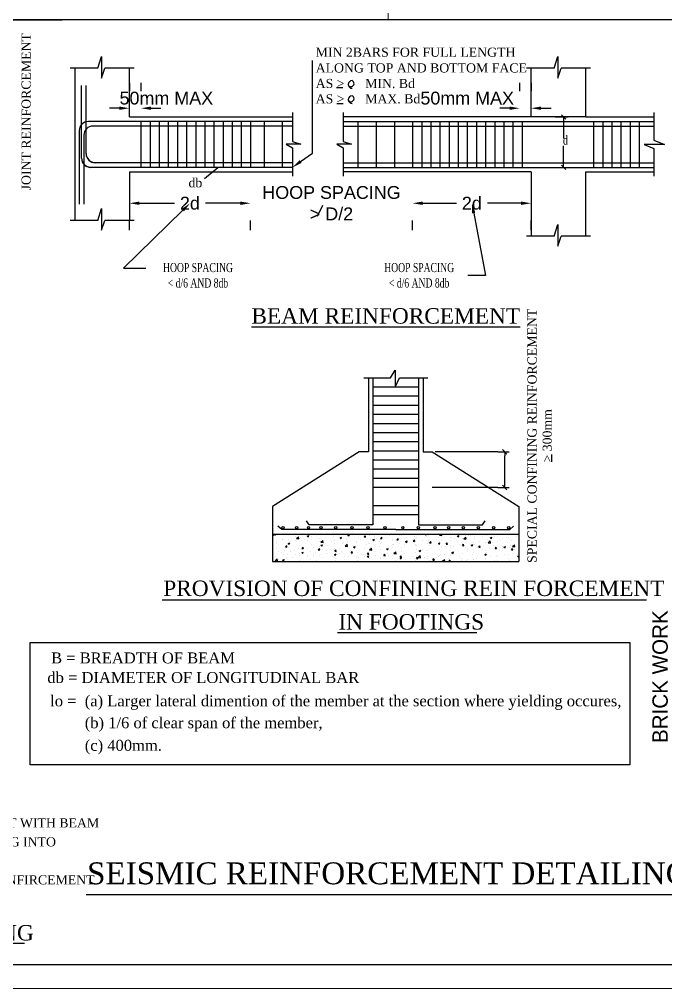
# Model space of a CAD drawing. Header units: metres. Extents: x -1560488.3 to -1560394.4, y 43534.5 to 43593.3.
# Drawn here: x -1560446.1 to -1560437.04, y 43534.54 to 43548.1 of the extents above; entities that cross this region are included whole.
import ezdxf

# ---------------------------------------------------------------- set-up
doc = ezdxf.new("R2010")
doc.units = ezdxf.units.M
doc.header["$LTSCALE"] = 750
doc.header["$MEASUREMENT"] = 0
doc.header["$PDMODE"] = 35
doc.header["$PDSIZE"] = 50
doc.layers.get('0').update_dxf_attribs({"lineweight": 5})
doc.layers.get('Defpoints').update_dxf_attribs({"lineweight": 0})
doc.layers.add('BO', color=1, linetype='Continuous')
doc.layers.add('TEXT 1', color=7, linetype='Continuous')
doc.layers.add('TEXT', color=2, linetype='Continuous', lineweight=20)
doc.styles.add('outer', font='BKANT.TTF')
doc.styles.add('Romantic', font='GOTHIC.TTF')
doc.styles.get("Standard").update_dxf_attribs({"font": 'arial.ttf'})
doc.styles.add('TIMES', font='times.ttf', dxfattribs={"height": 9})
doc.dimstyles.new('Banu', dxfattribs={"dimtxt": 0.3, "dimasz": 0.1905, "dimexe": 1, "dimexo": 1, "dimgap": 0.1, "dimtad": 1, "dimzin": 1, "dimdsep": 46, "dimtxsty": 'outer', "dimcen": 0.15, "dimdle": 1, "dimse1": 1, "dimse2": 1, "dimclrd": 256, "dimclre": 256, "dimclrt": 256, "dimadec": 0, "dimazin": 0, "dimtfac": 1, "dimtix": 1, "dimtmove": 1, "dimatfit": 0, "dimfxl": 0, "dimtolj": 1, "dimtzin": 0, "dimlwd": -1, "dimlwe": -1, "dimarcsym": 0})

# ---------------------------------------------------------------- blocks, each defined once
blk = doc.blocks.new('_Oblique')
at = {"color": 0, "linetype": 'ByBlock', "lineweight": -2}
blk.add_line((-0.5, -0.5), (0.5, 0.5), dxfattribs=at)
blk = doc.blocks.new('A$C70167D43')
at = {"color": 0}
for p, q in [((-790.05, 620.36), (-786.82, 631.05)), ((-786.82, 631.05), (-786.82, 611.39)), ((-376.2, 620.36), (-372.97, 631.05)), ((-372.97, 631.05), (-372.97, 611.39)), ((-790.05, 620.36), (-815.17, 620.36)), ((-811.03, 620.36), (-811.03, 482.51)), ((-786.82, 611.39), (-783.7, 620.36)), ((-757.27, 620.36), (-783.7, 620.36)), ((-761.41, 576.25), (-761.41, 620.36)), ((-376.2, 620.36), (-401.32, 620.36)), ((-397.19, 576.25), (-397.19, 620.36)), ((-372.97, 611.39), (-369.86, 620.36)), ((-343.43, 620.36), (-369.86, 620.36)), ((-347.56, 576.25), (-347.56, 620.36)), ((-804.83, 538.83), (-804.83, 604.7)), ((-800.7, 542.96), (-800.7, 604.7)), ((-573.57, 602.81), (-567.87, 602.81)), ((-613.56, 580.38), (-613.56, 554.13)), ((-573.36, 588.39), (-567.67, 588.39)), ((-567.66, 580.38), (-567.66, 554.13)), ((-285.89, 580.38), (-285.89, 555.27)), ((-613.56, 572.11), (-798.63, 572.11)), ((-761.41, 576.25), (-613.56, 576.25)), ((-750.98, 572.11), (-750.98, 530.76)), ((-742.71, 572.11), (-742.71, 530.76)), ((-734.44, 572.11), (-734.44, 530.76)), ((-726.17, 572.11), (-726.17, 530.76)), ((-717.9, 572.11), (-717.9, 530.76)), ((-709.62, 572.11), (-709.62, 530.76)), ((-701.35, 572.11), (-701.35, 530.76)), ((-693.08, 572.11), (-693.08, 530.76)), ((-684.81, 572.11), (-684.81, 530.76)), ((-676.54, 572.11), (-676.54, 530.76)), ((-668.27, 572.11), (-668.27, 530.76)), ((-660, 572.11), (-660, 530.76)), ((-651.73, 572.11), (-651.73, 530.76)), ((-639.32, 572.11), (-639.32, 530.76)), ((-622.78, 572.11), (-622.78, 530.76)), ((-397.19, 576.25), (-567.66, 576.25)), ((-567.66, 572.11), (-285.89, 572.11)), ((-567.66, 572.11), (-357.78, 572.11)), ((-554.3, 572.11), (-554.3, 530.76)), ((-537.76, 572.11), (-537.76, 530.76)), ((-521.22, 572.11), (-521.22, 530.76)), ((-504.67, 572.11), (-504.67, 530.76)), ((-496.4, 572.11), (-496.4, 530.76)), ((-488.13, 572.11), (-488.13, 530.76)), ((-479.86, 572.11), (-479.86, 530.76)), ((-471.59, 572.11), (-471.59, 530.76)), ((-463.32, 572.11), (-463.32, 530.76)), ((-455.05, 572.11), (-455.05, 530.76)), ((-446.78, 572.11), (-446.78, 530.76)), ((-438.51, 572.11), (-438.51, 530.76)), ((-430.24, 572.11), (-430.24, 530.76)), ((-421.97, 572.11), (-421.97, 530.76)), ((-413.7, 572.11), (-413.7, 530.76)), ((-405.43, 572.11), (-405.43, 530.76)), ((-347.56, 576.25), (-397.19, 576.25)), ((-347.56, 576.25), (-285.89, 576.25)), ((-340.52, 572.11), (-340.52, 530.76)), ((-332.25, 572.11), (-332.25, 530.76)), ((-323.98, 572.11), (-323.98, 530.76)), ((-315.71, 572.11), (-315.71, 530.76)), ((-307.44, 572.11), (-307.44, 530.76)), ((-299.17, 572.11), (-299.17, 530.76)), ((-806.9, 563.84), (-806.9, 497.3)), ((-613.56, 567.98), (-794.49, 567.98)), ((-567.66, 567.98), (-285.89, 567.98)), ((-567.66, 567.98), (-361.91, 567.98)), ((-802.76, 559.71), (-802.76, 497.3)), ((-613.56, 554.13), (-605.9, 551.54)), ((-567.66, 554.13), (-560.01, 551.54)), ((-285.89, 555.27), (-276.27, 551.26)), ((-619.21, 551.54), (-613.56, 548.41)), ((-605.9, 551.54), (-619.21, 551.54)), ((-613.56, 548.41), (-613.56, 522.49)), ((-573.31, 551.54), (-567.66, 548.41)), ((-560.01, 551.54), (-573.31, 551.54)), ((-567.66, 548.41), (-567.66, 522.49)), ((-294.78, 551.26), (-285.89, 547.68)), ((-276.27, 551.26), (-294.78, 551.26)), ((-285.89, 547.68), (-285.89, 522.49)), ((-613.56, 530.56), (-796.56, 530.56)), ((-613.56, 534.69), (-792.42, 534.69)), ((-693.33, 520.62), (-681.28, 530.56)), ((-567.66, 534.69), (-285.89, 534.69)), ((-567.66, 534.69), (-363.98, 534.69)), ((-567.66, 530.56), (-285.89, 530.56)), ((-567.66, 530.56), (-359.84, 530.56)), ((-761.41, 526.62), (-761.41, 482.51)), ((-761.41, 526.62), (-613.56, 526.62)), ((-397.19, 526.62), (-567.66, 526.62)), ((-397.19, 526.62), (-397.19, 468.1)), ((-347.56, 526.62), (-285.89, 526.62)), ((-347.56, 468.1), (-347.56, 526.62)), ((-790.05, 482.51), (-786.82, 493.2)), ((-786.82, 493.2), (-786.82, 473.55)), ((-586.37, 496.06), (-591.19, 486.08)), ((-790.05, 482.51), (-815.17, 482.51)), ((-786.82, 473.55), (-783.7, 482.51)), ((-757.27, 482.51), (-783.7, 482.51)), ((-376.2, 468.1), (-372.97, 478.79)), ((-372.97, 478.79), (-372.97, 459.13)), ((-376.2, 468.1), (-401.32, 468.1)), ((-372.97, 459.13), (-369.86, 468.1)), ((-343.43, 468.1), (-369.86, 468.1)), ((-524.74, 339.78), (-520.38, 346.89)), ((-520.38, 346.89), (-520.38, 331.52)), ((-548.84, 339.78), (-524.74, 339.78)), ((-544.71, 339.78), (-544.71, 272.77)), ((-540.57, 339.78), (-540.57, 206.61)), ((-520.38, 331.52), (-516.42, 339.78)), ((-516.42, 339.78), (-490.95, 339.78)), ((-499.22, 339.78), (-499.22, 206.61)), ((-495.09, 339.78), (-495.09, 272.77)), ((-499.22, 331.39), (-540.57, 331.39)), ((-499.22, 323.12), (-540.57, 323.12)), ((-499.22, 314.85), (-540.57, 314.85)), ((-499.22, 306.57), (-540.57, 306.57)), ((-499.22, 298.3), (-540.57, 298.3)), ((-499.22, 290.03), (-540.57, 290.03)), ((-499.22, 281.76), (-540.57, 281.76)), ((-552.98, 272.77), (-631.55, 223.15)), ((-544.71, 272.77), (-552.98, 272.77)), ((-499.22, 273.49), (-540.57, 273.49)), ((-495.09, 272.77), (-486.81, 272.77)), ((-486.81, 272.77), (-408.24, 223.15)), ((-499.22, 265.22), (-540.57, 265.22)), ((-378.56, 263.78), (-378.56, 270.33)), ((-499.22, 256.95), (-540.57, 256.95)), ((-499.22, 248.68), (-540.57, 248.68)), ((-499.22, 240.41), (-540.57, 240.41)), ((-631.55, 223.15), (-631.55, 173.52)), ((-499.22, 223.87), (-540.57, 223.87)), ((-408.24, 223.15), (-408.24, 173.52)), ((-499.22, 215.6), (-540.57, 215.6)), ((-623.28, 202.47), (-626.77, 205.58)), ((-519.9, 202.47), (-623.28, 202.47)), ((-598.47, 206.61), (-600.92, 210.14)), ((-540.57, 206.61), (-598.47, 206.61)), ((-519.9, 202.47), (-416.51, 202.47)), ((-499.22, 206.61), (-441.33, 206.61)), ((-441.33, 206.61), (-438.87, 210.14)), ((-416.51, 202.47), (-413.03, 205.58)), ((-631.55, 198.33), (-408.24, 198.33)), ((-631.55, 173.52), (-408.24, 173.52)), ((-731.63, 138.69), (-292.69, 138.69)), ((-572.76, 109.2), (-446.47, 109.2)), ((-851.35, 100.07), (-307.67, 100.07)), ((-851.35, -10.92), (-851.35, 100.07)), ((-307.67, 100.07), (-307.67, -10.92)), ((-307.67, -10.92), (-851.35, -10.92)), ((-800.55, -128.32), (111.32, -128.32)), ((-1175.46, -172.3), (-856.55, -172.3))]:
    blk.add_line(p, q, dxfattribs=at)
at = {"color": 1}
for p, q in [((-761.41, 607.26), (-761.41, 599.66)), ((-750.98, 607.26), (-750.98, 599.66)), ((-407.62, 607.26), (-407.62, 599.66)), ((-397.19, 607.26), (-397.19, 599.66)), ((-804.83, 539.03), (-804.83, 604.7)), ((-800.7, 543.16), (-800.7, 604.7)), ((-770.46, 584.16), (-779.5, 584.16)), ((-741.93, 584.16), (-732.89, 584.16)), ((-416.66, 584.16), (-425.71, 584.16)), ((-388.14, 584.16), (-379.09, 584.16)), ((-375.31, 576.25), (-363.59, 576.25)), ((-367.72, 576.25), (-367.72, 556.64)), ((-806.9, 563.84), (-806.9, 497.3)), ((-802.76, 559.71), (-802.76, 497.3)), ((-367.72, 530.56), (-367.72, 550.16)), ((-375.31, 530.56), (-363.59, 530.56)), ((-752.36, 498.05), (-720.61, 498.05)), ((-660.78, 498.05), (-692.53, 498.05)), ((-660.78, 498.05), (-669.82, 498.05)), ((-495.63, 498.05), (-486.58, 498.05)), ((-495.63, 498.05), (-464.98, 498.05)), ((-406.23, 498.05), (-436.89, 498.05)), ((-761.41, 473.6), (-761.41, 482.55)), ((-651.73, 473.6), (-651.73, 482.55)), ((-651.73, 473.6), (-651.73, 482.55)), ((-504.67, 473.6), (-504.67, 482.55)), ((-504.67, 473.6), (-504.67, 482.55)), ((-397.19, 473.6), (-397.19, 482.55)), ((-427.25, 272.77), (-417.02, 272.77)), ((-421.15, 272.77), (-421.15, 269.27)), ((-421.15, 240.41), (-421.15, 269.27)), ((-427.25, 240.41), (-417.02, 240.41)), ((-631.55, 197.99), (-631.22, 198.33)), ((-631.55, 197.6), (-630.03, 197.37)), ((-630.75, 196.63), (-630.75, 196.63)), ((-630.02, 197.36), (-630.13, 198.33)), ((-629.89, 198.09), (-629.25, 198.33)), ((-629.89, 198.09), (-628.86, 197.39)), ((-628.85, 197.38), (-628.53, 198.33)), ((-622.99, 193.73), (-622.99, 193.73)), ((-622.92, 197.66), (-622.92, 197.66)), ((-622.17, 193.32), (-622.17, 193.32)), ((-617.36, 193.32), (-617.36, 193.32)), ((-610.94, 195.8), (-610.94, 195.8)), ((-609.8, 194.23), (-608.19, 195.91)), ((-609.8, 194.23), (-607.96, 193.95)), ((-607.95, 193.94), (-608.18, 195.9)), ((-606.75, 194.77), (-606.75, 194.77)), ((-600.18, 196.43), (-598.73, 196.99)), ((-600.18, 196.43), (-599.15, 195.74)), ((-599.14, 195.73), (-598.72, 196.98)), ((-598.88, 197.87), (-598.88, 197.87)), ((-596.3, 196.1), (-596.3, 196.1)), ((-589.24, 194.66), (-589.24, 194.66)), ((-585.57, 197.65), (-585.57, 197.65)), ((-584.06, 195.34), (-584.06, 195.34)), ((-578.18, 198.24), (-578.1, 198.33)), ((-578.18, 198.24), (-576.94, 198.13)), ((-576.93, 198.12), (-576.97, 198.33)), ((-576.23, 196.37), (-576.23, 196.37)), ((-570.46, 194.77), (-569.02, 195.33)), ((-570.46, 194.77), (-569.43, 194.08)), ((-569.42, 194.07), (-569, 195.32)), ((-564.76, 193.54), (-564.76, 193.54)), ((-563.35, 196.94), (-562.35, 198.13)), ((-563.35, 196.94), (-562.11, 196.84)), ((-563.17, 198.09), (-563.17, 198.09)), ((-562.1, 196.83), (-562.34, 198.12)), ((-554.02, 195.09), (-554.02, 195.09)), ((-551.5, 193.81), (-551.5, 193.81)), ((-548.52, 195.65), (-547.52, 196.83)), ((-548.52, 195.65), (-547.28, 195.54)), ((-547.27, 195.53), (-547.51, 196.82)), ((-547.47, 198.25), (-547.47, 198.25)), ((-543.4, 196.55), (-543.4, 196.55)), ((-542.54, 193.37), (-542.54, 193.37)), ((-540.75, 193.12), (-539.3, 193.67)), ((-539.71, 192.42), (-539.29, 193.67)), ((-539.44, 195.88), (-539.44, 195.88)), ((-537.37, 194.05), (-537.37, 194.05)), ((-536.43, 197.79), (-536.43, 197.79)), ((-533.69, 194.35), (-532.69, 195.54)), ((-533.69, 194.35), (-532.45, 194.24)), ((-532.96, 197.87), (-532.96, 197.87)), ((-532.44, 194.23), (-532.68, 195.53)), ((-529.54, 195.08), (-529.54, 195.08)), ((-527.38, 197.95), (-527.38, 197.95)), ((-525.4, 197.32), (-525.4, 197.32)), ((-522.43, 193.41), (-522.43, 193.41)), ((-518.86, 193.05), (-517.86, 194.24)), ((-517.61, 192.93), (-517.85, 194.23)), ((-516.48, 196.8), (-516.48, 196.8)), ((-514.36, 196.85), (-514.36, 196.85)), ((-511.85, 194), (-511.85, 194)), ((-511.3, 197.48), (-511.3, 197.48)), ((-510.37, 195.48), (-510.37, 195.48)), ((-503.32, 196.39), (-503.32, 196.39)), ((-501.41, 195.32), (-501.41, 195.32)), ((-498.31, 197.55), (-498.31, 197.55)), ((-493.66, 198.13), (-493.13, 198.33)), ((-493.66, 198.13), (-492.63, 197.44)), ((-492.62, 197.43), (-492.32, 198.33)), ((-492.28, 195.92), (-492.28, 195.92)), ((-490.67, 196.87), (-490.67, 196.87)), ((-485.61, 198.23), (-485.61, 198.23)), ((-482.85, 193.79), (-482.85, 193.79)), ((-481.25, 195.45), (-481.25, 195.45)), ((-480.14, 197.26), (-479.11, 198.33)), ((-480.14, 197.26), (-478.3, 196.98)), ((-480.05, 198.33), (-480.05, 198.33)), ((-478.29, 196.97), (-478.45, 198.33)), ((-474.57, 197.76), (-474.57, 197.76)), ((-470.21, 194.99), (-470.21, 194.99)), ((-469.79, 195.51), (-469.79, 195.51)), ((-466.3, 194.46), (-466.3, 194.46)), ((-464.61, 196.19), (-464.61, 196.19)), ((-463.94, 196.48), (-462.5, 197.03)), ((-463.94, 196.48), (-462.92, 195.78)), ((-463.53, 197.3), (-463.53, 197.3)), ((-462.9, 195.77), (-462.49, 197.02)), ((-459.17, 194.52), (-459.17, 194.52)), ((-459.12, 194.32), (-459.12, 194.32)), ((-458.07, 193.84), (-456.46, 195.52)), ((-458.07, 193.84), (-456.24, 193.55)), ((-456.78, 197.22), (-456.78, 197.22)), ((-456.22, 193.54), (-456.45, 195.51)), ((-454.24, 196.53), (-454.24, 196.53)), ((-452.49, 196.83), (-452.49, 196.83)), ((-448.51, 195.77), (-448.51, 195.77)), ((-448.13, 194.05), (-448.13, 194.05)), ((-441.45, 196.37), (-441.45, 196.37)), ((-438.06, 197.1), (-438.06, 197.1)), ((-437.09, 193.59), (-437.09, 193.59)), ((-434.23, 194.82), (-432.78, 195.38)), ((-434.23, 194.82), (-433.2, 194.13)), ((-433.19, 194.12), (-432.77, 195.37)), ((-430.42, 195.9), (-430.42, 195.9)), ((-423.1, 194.21), (-423.1, 194.21)), ((-419.38, 195.43), (-419.38, 195.43)), ((-417.92, 194.9), (-417.92, 194.9)), ((-416.96, 193.22), (-416.96, 193.22)), ((-410.09, 195.93), (-410.09, 195.93)), ((-408.34, 194.97), (-408.34, 194.97)), ((-628.36, 189.51), (-628.36, 189.51)), ((-628.36, 184.88), (-628.36, 184.88)), ((-628.1, 191.77), (-628.1, 191.77)), ((-619.8, 186.58), (-618.81, 187.77)), ((-619.8, 186.58), (-618.57, 186.47)), ((-618.56, 186.46), (-618.79, 187.76)), ((-617.62, 186.43), (-617.62, 186.43)), ((-617.55, 189.76), (-616.1, 190.32)), ((-617.55, 189.76), (-616.52, 189.07)), ((-616.51, 189.06), (-616.09, 190.31)), ((-615.3, 191.23), (-615.3, 191.23)), ((-611.13, 192.85), (-611.13, 192.85)), ((-610.13, 191.91), (-610.13, 191.91)), ((-607.73, 184.78), (-607.73, 184.78)), ((-607, 187.89), (-607, 187.89)), ((-604.97, 185.28), (-603.97, 186.47)), ((-604.97, 185.28), (-603.74, 185.17)), ((-603.72, 185.17), (-603.96, 186.46)), ((-602.29, 192.94), (-602.29, 192.94)), ((-600.1, 192.38), (-600.1, 192.38)), ((-599.73, 185.53), (-599.73, 185.53)), ((-596.56, 189.21), (-596.56, 189.21)), ((-594.68, 186.5), (-594.68, 186.5)), ((-590.14, 183.99), (-589.14, 185.17)), ((-589.5, 187.18), (-589.5, 187.18)), ((-588.89, 183.87), (-589.13, 185.16)), ((-589.06, 191.92), (-589.06, 191.92)), ((-587.84, 188.11), (-586.39, 188.66)), ((-587.84, 188.11), (-586.81, 187.41)), ((-587.74, 190.81), (-586.13, 192.49)), ((-587.74, 190.81), (-585.9, 190.52)), ((-587.67, 187.6), (-587.67, 187.6)), ((-586.8, 187.4), (-586.38, 188.65)), ((-585.89, 190.51), (-586.11, 192.48)), ((-585.82, 190.76), (-585.82, 190.76)), ((-581.67, 188.22), (-581.67, 188.22)), ((-578.02, 191.45), (-578.02, 191.45)), ((-575.61, 189.67), (-575.61, 189.67)), ((-575.45, 185.34), (-575.45, 185.34)), ((-575.2, 192.22), (-575.2, 192.22)), ((-570.66, 185.13), (-570.66, 185.13)), ((-568.61, 189.93), (-568.61, 189.93)), ((-566.98, 190.99), (-566.98, 190.99)), ((-565.67, 187.39), (-564.06, 189.07)), ((-565.67, 187.39), (-563.83, 187.1)), ((-565.01, 186.66), (-565.01, 186.66)), ((-563.82, 187.09), (-564.05, 189.06)), ((-563.56, 191.74), (-563.56, 191.74)), ((-563.43, 190.62), (-563.43, 190.62)), ((-558.6, 187.2), (-558.6, 187.2)), ((-558.12, 186.45), (-556.67, 187.01)), ((-558.12, 186.45), (-557.09, 185.76)), ((-557.08, 185.75), (-556.66, 187)), ((-555.94, 190.52), (-555.94, 190.52)), ((-555.6, 191.65), (-555.6, 191.65)), ((-554.27, 188.21), (-554.27, 188.21)), ((-547.98, 185.21), (-547.98, 185.21)), ((-546.54, 189.27), (-546.54, 189.27)), ((-544.91, 190.05), (-544.91, 190.05)), ((-543.65, 189.67), (-543.65, 189.67)), ((-543.6, 183.96), (-541.99, 185.64)), ((-542.81, 185.89), (-542.81, 185.89)), ((-541.75, 183.67), (-541.98, 185.63)), ((-540.75, 193.12), (-539.72, 192.43)), ((-534.98, 186.92), (-534.98, 186.92)), ((-534.48, 191.34), (-534.48, 191.34)), ((-533.87, 189.59), (-533.87, 189.59)), ((-533.21, 190.99), (-533.21, 190.99)), ((-528.41, 184.79), (-526.96, 185.35)), ((-528.41, 184.79), (-527.38, 184.1)), ((-527.37, 184.09), (-526.95, 185.34)), ((-522.83, 189.12), (-522.83, 189.12)), ((-522.72, 185.66), (-522.72, 185.66)), ((-522.47, 192.54), (-522.47, 192.54)), ((-521.92, 188.64), (-521.92, 188.64)), ((-518.86, 193.05), (-517.62, 192.94)), ((-516.74, 189.32), (-516.74, 189.32)), ((-514.53, 186.18), (-514.53, 186.18)), ((-512.1, 187.11), (-512.1, 187.11)), ((-511.79, 188.65), (-511.79, 188.65)), ((-511.03, 191.46), (-509.58, 192.02)), ((-511.03, 191.46), (-510, 190.77)), ((-509.99, 190.76), (-509.57, 192.01)), ((-508.91, 190.36), (-508.91, 190.36)), ((-504.03, 191.75), (-503.03, 192.94)), ((-504.03, 191.75), (-502.79, 191.65)), ((-502.78, 191.64), (-503.02, 192.93)), ((-502.47, 188.25), (-502.47, 188.25)), ((-501.66, 188.44), (-501.66, 188.44)), ((-500.76, 188.19), (-500.76, 188.19)), ((-496.12, 184.6), (-496.12, 184.6)), ((-495.85, 192.07), (-495.85, 192.07)), ((-490.92, 189.99), (-490.92, 189.99)), ((-490.68, 192.76), (-490.68, 192.76)), ((-490.41, 190.32), (-490.41, 190.32)), ((-489.72, 187.72), (-489.72, 187.72)), ((-489.2, 190.46), (-488.2, 191.64)), ((-489.2, 190.46), (-487.96, 190.35)), ((-488.29, 185.63), (-488.29, 185.63)), ((-487.95, 190.34), (-488.19, 191.63)), ((-481.32, 189.81), (-479.87, 190.36)), ((-481.32, 189.81), (-480.29, 189.11)), ((-480.56, 184.56), (-480.56, 184.56)), ((-480.31, 191.44), (-480.31, 191.44)), ((-480.28, 189.1), (-479.86, 190.35)), ((-478.68, 187.25), (-478.68, 187.25)), ((-478.35, 192.39), (-478.35, 192.39)), ((-475.23, 187.35), (-475.23, 187.35)), ((-474.37, 189.16), (-473.37, 190.35)), ((-474.37, 189.16), (-473.13, 189.05)), ((-473.12, 189.04), (-473.36, 190.34)), ((-470.11, 185.88), (-470.11, 185.88)), ((-470.05, 188.03), (-470.05, 188.03)), ((-469.86, 192.77), (-469.86, 192.77)), ((-467.64, 186.79), (-467.64, 186.79)), ((-462.22, 189.06), (-462.22, 189.06)), ((-459.53, 187.86), (-458.54, 189.05)), ((-459.53, 187.86), (-458.3, 187.75)), ((-459.37, 187.43), (-459.37, 187.43)), ((-458.29, 187.74), (-458.53, 189.04)), ((-456.61, 186.32), (-456.61, 186.32)), ((-451.6, 188.15), (-450.15, 188.71)), ((-451.6, 188.15), (-450.57, 187.46)), ((-450.56, 187.45), (-450.14, 188.7)), ((-449.16, 190.78), (-449.16, 190.78)), ((-448.76, 188.89), (-448.76, 188.89)), ((-445.57, 185.86), (-445.57, 185.86)), ((-444.7, 186.56), (-443.71, 187.75)), ((-444.7, 186.56), (-443.47, 186.46)), ((-443.98, 191.46), (-443.98, 191.46)), ((-443.46, 186.45), (-443.7, 187.74)), ((-443.03, 186.26), (-443.03, 186.26)), ((-438.31, 190.21), (-438.31, 190.21)), ((-436.15, 192.49), (-436.15, 192.49)), ((-436.01, 190.42), (-434.4, 192.1)), ((-436.01, 190.42), (-434.17, 190.13)), ((-434.53, 185.39), (-434.53, 185.39)), ((-434.16, 190.12), (-434.39, 192.09)), ((-430.97, 188.33), (-430.97, 188.33)), ((-429.87, 185.27), (-428.88, 186.45)), ((-429.87, 185.27), (-428.64, 185.16)), ((-428.63, 185.15), (-428.87, 186.44)), ((-428.53, 186.06), (-428.53, 186.06)), ((-427.83, 184.88), (-427.83, 184.88)), ((-427.57, 191.76), (-427.57, 191.76)), ((-426.06, 193.12), (-426.06, 193.12)), ((-423.49, 184.92), (-423.49, 184.92)), ((-423.36, 186.74), (-423.36, 186.74)), ((-421.89, 186.5), (-420.44, 187.05)), ((-421.89, 186.5), (-420.86, 185.8)), ((-420.85, 185.79), (-420.43, 187.04)), ((-418.92, 190.4), (-418.92, 190.4)), ((-417.21, 186.34), (-417.21, 186.34)), ((-415.53, 187.77), (-415.53, 187.77)), ((-415.04, 183.97), (-414.05, 185.16)), ((-415.02, 192.66), (-415.02, 192.66)), ((-413.8, 183.85), (-414.03, 185.15)), ((-413.96, 185.86), (-413.96, 185.86)), ((-413.94, 186.99), (-412.33, 188.67)), ((-413.94, 186.99), (-412.1, 186.71)), ((-412.45, 184.46), (-412.45, 184.46)), ((-412.09, 186.7), (-412.32, 188.66)), ((-629.13, 174.09), (-627.52, 175.77)), ((-628.61, 178), (-628.61, 178)), ((-627.28, 173.8), (-627.51, 175.76)), ((-626.2, 182.75), (-626.2, 182.75)), ((-623.85, 181.39), (-623.85, 181.39)), ((-621.84, 179.97), (-621.84, 179.97)), ((-620.74, 183.07), (-620.74, 183.07)), ((-618.89, 176.85), (-618.89, 176.85)), ((-617.87, 179.55), (-617.87, 179.55)), ((-615.56, 183.75), (-615.56, 183.75)), ((-615.16, 182.28), (-615.16, 182.28)), ((-613.17, 176.63), (-613.17, 176.63)), ((-611.79, 183.46), (-611.79, 183.46)), ((-610.8, 179.51), (-610.8, 179.51)), ((-607.25, 181.01), (-607.25, 181.01)), ((-606.84, 178.92), (-606.84, 178.92)), ((-605.21, 181.44), (-603.76, 181.99)), ((-605.21, 181.44), (-604.18, 180.74)), ((-604.17, 180.73), (-603.75, 181.98)), ((-604.12, 181.82), (-604.12, 181.82)), ((-600.11, 178.35), (-600.11, 178.35)), ((-599.76, 179.04), (-599.76, 179.04)), ((-596.81, 182.33), (-596.81, 182.33)), ((-594.94, 179.03), (-594.94, 179.03)), ((-594.78, 180.99), (-594.78, 180.99)), ((-593.08, 181.35), (-593.08, 181.35)), ((-590.14, 183.99), (-588.9, 183.88)), ((-588.72, 178.57), (-588.72, 178.57)), ((-587.11, 180.06), (-587.11, 180.06)), ((-586.32, 177), (-586.32, 177)), ((-586.07, 183.88), (-586.07, 183.88)), ((-582.72, 183.06), (-582.72, 183.06)), ((-582.05, 180.89), (-582.05, 180.89)), ((-577.69, 178.11), (-577.69, 178.11)), ((-575.7, 178.45), (-575.7, 178.45)), ((-575.49, 179.78), (-574.05, 180.34)), ((-575.49, 179.78), (-574.47, 179.09)), ((-575.31, 182.69), (-574.31, 183.88)), ((-575.31, 182.69), (-574.07, 182.58)), ((-574.82, 175.83), (-574.82, 175.83)), ((-574.45, 179.08), (-574.03, 180.33)), ((-574.06, 182.57), (-574.3, 183.87)), ((-574.05, 181.78), (-574.05, 181.78)), ((-571.01, 180.42), (-571.01, 180.42)), ((-568.87, 182.46), (-568.87, 182.46)), ((-566.65, 177.64), (-566.65, 177.64)), ((-565.26, 179.78), (-565.26, 179.78)), ((-562.76, 177.9), (-562.76, 177.9)), ((-561.04, 183.49), (-561.04, 183.49)), ((-560.48, 181.39), (-559.48, 182.58)), ((-560.48, 181.39), (-559.24, 181.28)), ((-559.97, 179.95), (-559.97, 179.95)), ((-559.23, 181.27), (-559.47, 182.57)), ((-555.61, 177.18), (-555.61, 177.18)), ((-554.52, 181.33), (-554.52, 181.33)), ((-553.42, 177.06), (-553.42, 177.06)), ((-550.7, 179.97), (-550.7, 179.97)), ((-548.93, 179.49), (-548.93, 179.49)), ((-548.25, 177.74), (-548.25, 177.74)), ((-545.78, 178.13), (-544.33, 178.68)), ((-545.78, 178.13), (-544.75, 177.43)), ((-545.65, 180.09), (-544.65, 181.28)), ((-545.65, 180.09), (-544.41, 179.98)), ((-544.74, 177.42), (-544.32, 178.67)), ((-544.4, 179.98), (-544.64, 181.27)), ((-544.57, 176.71), (-544.57, 176.71)), ((-544.16, 175.9), (-544.16, 175.9)), ((-543.9, 182.78), (-543.9, 182.78)), ((-543.6, 183.96), (-541.76, 183.68)), ((-540.42, 178.77), (-540.42, 178.77)), ((-538.65, 182.04), (-538.65, 182.04)), ((-537.9, 179.02), (-537.9, 179.02)), ((-533.71, 177.22), (-533.71, 177.22)), ((-533.54, 176.24), (-533.54, 176.24)), ((-533.46, 184.11), (-533.46, 184.11)), ((-530.82, 178.8), (-529.82, 179.98)), ((-530.82, 178.8), (-529.58, 178.69)), ((-529.57, 178.68), (-529.81, 179.97)), ((-527.36, 180.49), (-527.36, 180.49)), ((-526.86, 178.55), (-526.86, 178.55)), ((-526.59, 184.11), (-526.59, 184.11)), ((-522.97, 178.77), (-522.97, 178.77)), ((-522.5, 175.78), (-522.5, 175.78)), ((-522.18, 181.17), (-522.18, 181.17)), ((-521.53, 180.54), (-519.92, 182.22)), ((-521.53, 180.54), (-519.7, 180.26)), ((-519.68, 180.25), (-519.91, 182.21)), ((-516.06, 176.47), (-514.62, 177.03)), ((-516.06, 176.47), (-515.04, 175.78)), ((-515.99, 177.5), (-514.99, 178.69)), ((-515.99, 177.5), (-514.75, 177.39)), ((-515.82, 178.09), (-515.82, 178.09)), ((-515.02, 175.77), (-514.6, 177.02)), ((-514.74, 177.38), (-514.98, 178.68)), ((-514.35, 182.2), (-514.35, 182.2)), ((-512.36, 180.23), (-512.36, 180.23)), ((-506.73, 175.76), (-506.73, 175.76)), ((-504.78, 177.62), (-504.78, 177.62)), ((-503.33, 175.91), (-503.33, 175.91)), ((-501.91, 181.55), (-501.91, 181.55)), ((-501.56, 176.45), (-501.56, 176.45)), ((-501.29, 183.92), (-501.29, 183.92)), ((-501.16, 176.2), (-500.16, 177.39)), ((-501.16, 176.2), (-499.92, 176.09)), ((-499.91, 176.08), (-500.15, 177.38)), ((-499.47, 177.12), (-497.86, 178.8)), ((-499.47, 177.12), (-497.63, 176.83)), ((-498.69, 183.14), (-497.24, 183.69)), ((-498.69, 183.14), (-497.66, 182.44)), ((-497.62, 176.83), (-497.85, 178.79)), ((-497.65, 182.44), (-497.23, 183.68)), ((-493.75, 177.15), (-493.75, 177.15)), ((-493.72, 177.48), (-493.72, 177.48)), ((-491.42, 176.22), (-491.42, 176.22)), ((-491.27, 177.98), (-491.27, 177.98)), ((-491.17, 183.1), (-491.17, 183.1)), ((-486.33, 174.9), (-485.33, 176.09)), ((-485.08, 174.79), (-485.32, 176.08)), ((-482.71, 176.69), (-482.71, 176.69)), ((-480.81, 177.68), (-480.81, 177.68)), ((-480.67, 179.2), (-480.67, 179.2)), ((-479.21, 180.05), (-479.21, 180.05)), ((-475.49, 179.88), (-475.49, 179.88)), ((-471.67, 176.22), (-471.67, 176.22)), ((-470.36, 179), (-470.36, 179)), ((-468.98, 181.48), (-467.53, 182.04)), ((-468.98, 181.48), (-467.95, 180.79)), ((-467.94, 180.78), (-467.52, 182.03)), ((-467.66, 180.91), (-467.66, 180.91)), ((-467.15, 182.12), (-467.15, 182.12)), ((-462.2, 177.58), (-462.2, 177.58)), ((-460.63, 175.76), (-460.63, 175.76)), ((-459.62, 180.55), (-459.62, 180.55)), ((-455.09, 184.19), (-455.09, 184.19)), ((-454.6, 182.63), (-454.6, 182.63)), ((-450.14, 179.65), (-450.14, 179.65)), ((-449.42, 183.31), (-449.42, 183.31)), ((-449.01, 182.01), (-449.01, 182.01)), ((-447.03, 176.18), (-447.03, 176.18)), ((-441.59, 184.34), (-441.59, 184.34)), ((-439.26, 179.83), (-437.81, 180.38)), ((-439.26, 179.83), (-438.23, 179.13)), ((-438.82, 176.45), (-438.82, 176.45)), ((-438.56, 183.33), (-438.56, 183.33)), ((-438.22, 179.12), (-437.8, 180.37)), ((-438.08, 181.72), (-438.08, 181.72)), ((-433.97, 177.9), (-433.97, 177.9)), ((-428.8, 178.59), (-428.8, 178.59)), ((-428.08, 178), (-428.08, 178)), ((-426.02, 183.79), (-426.02, 183.79)), ((-420.97, 179.62), (-420.97, 179.62)), ((-418.12, 176.55), (-418.12, 176.55)), ((-417.46, 179.45), (-417.46, 179.45)), ((-415.04, 183.97), (-413.81, 183.86)), ((-409.55, 178.17), (-408.24, 178.67)), ((-409.55, 178.17), (-408.52, 177.48)), ((-408.51, 177.47), (-408.24, 178.25)), ((-630.95, 174.78), (-630.95, 174.78)), ((-629.13, 174.09), (-627.29, 173.81)), ((-626.18, 174.92), (-626.18, 174.92)), ((-622.58, 174.77), (-621.13, 175.32)), ((-622.58, 174.77), (-621.55, 174.07)), ((-621.54, 174.07), (-621.12, 175.31)), ((-621, 175.6), (-621, 175.6)), ((-607.5, 174.12), (-607.5, 174.12)), ((-597.06, 175.45), (-597.06, 175.45)), ((-591.8, 173.52), (-591.42, 173.67)), ((-591.45, 173.52), (-591.41, 173.66)), ((-586.88, 173.76), (-586.88, 173.76)), ((-579.49, 173.62), (-579.49, 173.62)), ((-574.31, 174.31), (-574.31, 174.31)), ((-566.48, 175.34), (-566.48, 175.34)), ((-554.77, 174.44), (-554.77, 174.44)), ((-519.79, 174.04), (-519.79, 174.04)), ((-515.38, 173.84), (-515.38, 173.84)), ((-511.46, 175.31), (-511.46, 175.31)), ((-502.16, 174.67), (-502.16, 174.67)), ((-500.42, 174.84), (-500.42, 174.84)), ((-489.39, 174.38), (-489.39, 174.38)), ((-486.35, 174.81), (-484.9, 175.37)), ((-486.35, 174.81), (-485.32, 174.12)), ((-486.33, 174.9), (-485.09, 174.79)), ((-485.31, 174.11), (-484.89, 175.36)), ((-478.35, 173.91), (-478.35, 173.91)), ((-477.4, 173.7), (-475.79, 175.38)), ((-477.4, 173.7), (-476.27, 173.52)), ((-475.56, 173.52), (-475.78, 175.37)), ((-474.25, 175.51), (-474.25, 175.51)), ((-471.5, 173.61), (-470.5, 174.79)), ((-471.5, 173.61), (-470.55, 173.52)), ((-470.26, 173.52), (-470.49, 174.78)), ((-460.04, 174.47), (-460.04, 174.47)), ((-459.88, 173.67), (-459.88, 173.67)), ((-455.68, 173.52), (-455.19, 173.71)), ((-455.24, 173.52), (-455.17, 173.7)), ((-454.86, 175.15), (-454.86, 175.15)), ((-449.59, 175.29), (-449.59, 175.29)), ((-449.26, 175.12), (-449.26, 175.12)), ((-438.56, 174.82), (-438.56, 174.82)), ((-430.18, 174.48), (-430.18, 174.48)), ((-427.52, 174.36), (-427.52, 174.36)), ((-416.48, 173.89), (-416.48, 173.89))]:
    blk.add_line(p, q, dxfattribs=at)
at = {"color": 0, "linetype": 'ByBlock', "lineweight": -2}
for p, q in [((-365.65, 574.18), (-369.79, 578.31)), ((-369.79, 532.63), (-365.65, 528.49))]:
    blk.add_line(p, q, dxfattribs=at)
at = {"color": 2}
for p, q in [((-427.25, 272.77), (-484.16, 272.77)), ((-427.25, 240.41), (-487.04, 240.41))]:
    blk.add_line(p, q, dxfattribs=at)
blk.add_lwpolyline([(-1221.36, 664.64), (127.58, 664.64), (127.58, -192.13), (-1221.36, -192.13)], close=True)
at = {"color": 0}
for points in [[(-606.2, 535.82), (-595.47, 543.51), (-595.47, 627.34)], [(-713.03, 491.73), (-766.79, 439.08), (-746.42, 439.08)], [(-449.23, 489.17), (-438.41, 432.68), (-454.43, 432.68)]]:
    blk.add_lwpolyline(points, dxfattribs=at)
for centre in [(-622.05, 204.04), (-609.79, 204.04), (-599.06, 204.04), (-587.82, 204.04), (-574.4, 204.04), (-559.6, 204.04), (-545.12, 204.04), (-529.76, 204.04), (-513.49, 204.04), (-499.5, 204.04), (-484.33, 204.04), (-471.89, 204.04), (-458.63, 204.04), (-444.95, 204.04), (-431.26, 204.04), (-417.46, 204.04)]:
    blk.add_circle(centre, 1.03, dxfattribs=at)
for centre, radius, start, end in [((-559.55, 605.67), 3.49, 90, 270), ((-560.59, 606.53), 2.82, 211.93308, 68.4193), ((-559.55, 591.96), 3.49, 90, 270), ((-560.59, 592.83), 2.82, 211.93308, 68.4193), ((-798.63, 563.84), 8.27, 90, 180), ((-794.49, 559.71), 8.27, 90, 180), ((-796.56, 538.83), 8.27, 180, 270), ((-792.42, 542.96), 8.27, 180, 270)]:
    blk.add_arc(centre, radius, start, end, dxfattribs=at)
at = {"color": 1}
for centre, start, end in [((-798.63, 563.84), 90, 180), ((-794.49, 559.71), 90, 180), ((-796.56, 539.03), 180, 270), ((-792.42, 543.16), 180, 270)]:
    blk.add_arc(centre, 8.27, start, end, dxfattribs=at)
for points in [[(-770.46, 585.66), (-770.46, 582.65), (-761.41, 584.16)], [(-741.93, 585.66), (-741.93, 582.65), (-750.98, 584.16)], [(-416.66, 585.66), (-416.66, 582.65), (-407.62, 584.16)], [(-388.14, 585.66), (-388.14, 582.65), (-397.19, 584.16)], [(-752.36, 499.56), (-752.36, 496.55), (-761.41, 498.05)], [(-660.78, 499.56), (-660.78, 496.55), (-651.73, 498.05)], [(-660.78, 499.56), (-660.78, 496.55), (-651.73, 498.05)], [(-495.63, 499.56), (-495.63, 496.55), (-504.67, 498.05)], [(-495.63, 499.56), (-495.63, 496.55), (-504.67, 498.05)], [(-406.23, 499.56), (-406.23, 496.55), (-397.19, 498.05)]]:
    blk.add_solid(points, dxfattribs=at)
at = {"color": 0}
for points in [[(-605.32, 534.6), (-613.56, 530.56), (-607.08, 537.05)], [(-714.09, 492.8), (-706.57, 498.05), (-711.98, 490.65)], [(-450.71, 488.89), (-450.93, 498.05), (-447.75, 489.45)]]:
    blk.add_solid(points, dxfattribs=at)
at = {"color": 1, "xscale": 4.135347420873587, "yscale": 4.135347420873587, "zscale": 4.135347420873587}
for p, rotation in [((-421.15, 272.77), 90), ((-421.15, 240.41), 270)]:
    blk.add_blockref('_Oblique', p, dxfattribs=dict(at, rotation=rotation))
at = {"color": 3, "style": 'TIMES'}
blk.add_text('JOINT REINFORCEMENT', height=8.2707, rotation=90, dxfattribs=at).set_placement((-850.97, 509.67))
at = {"color": 0, "style": 'TIMES'}
for s, p in [('MIN 2BARS FOR FULL LENGTH', (-592.55, 630.78)), ('ALONG TOP AND BOTTOM FACE ', (-592.55, 616.54)), ('AS >      MIN. Bd', (-592.55, 602.46)), ('AS >      MAX. Bd', (-592.55, 588.55))]:
    blk.add_text(s, height=8.2707, dxfattribs=at).set_placement(p)
at = {"color": 3, "style": 'TIMES', "width": 0.7}
for s, height, p in [('d', 8.27, (-368.26, 551.19)), ('HOOP SPACING ', 8.2707, (-730.95, 435.67)), ('HOOP SPACING ', 8.2707, (-530.4, 435.67)), ('< d/6 AND 8db', 8.2707, (-726.62, 421.68)), ('< d/6 AND 8db', 8.2707, (-526.06, 421.68))]:
    blk.add_text(s, height=height, dxfattribs=at).set_placement(p)
at = {"color": 3, "style": 'TIMES'}
for s, height, p in [('db ', 8.271, (-707.84, 512.48)), ('%%UBEAM REINFORCEMENT', 13.9956, (-650.83, 388.97)), ('PROVISION OF CONFINING REIN FORCEMENT', 13.9956, (-730.75, 142.15)), ('IN FOOTINGS', 13.9956, (-571.94, 111.71)), ('B = BREADTH OF BEAM', 9.9248, (-832.46, 81.1)), ('db = DIAMETER OF LONGITUDINAL BAR', 9.9248, (-835.83, 63.33)), ('lo =  (a) Larger lateral dimention of the member at the section where yielding occures,', 9.9248, (-833.27, 42.18)), ('(b) 1/6 of clear span of the member,', 9.9248, (-801.88, 22.35)), ('(c) 400mm.', 9.925, (-801.88, 1.88)), ('CONFINED JOINT WITH BEAM', 8.2707, (-964.79, -67.58)), ('BEAMS FRAMING INTO', 8.2707, (-964.79, -84.74)), ('SEISMIC REINFORCEMENT DETAILING FOR FRAMED STRUCTURES', 19.8497, (-799.83, -119.05)), ('CONFINING REINFIRCEMENT', 8.2707, (-964.79, -119.16)), ('COLUMN AND JOINT DETAILING', 13.9956, (-1173.96, -170.01))]:
    blk.add_text(s, height=height, dxfattribs=at).set_placement(p)
at = {"color": 0, "style": 'Romantic'}
blk.add_text('BRICK WORK', height=13.957, rotation=90, dxfattribs=at).set_placement((-273.29, 8.92))
at = {"color": 3, "attachment_point": 5}
for s, insert, char_height in [('\\A1;50mm MAX', (-727.96, 593.26), 11.6307), ('\\A1;50mm MAX', (-455.17, 593.26), 11.6307), ('\\A1;HOOP SPACING \\P> D/2', (-578.2, 498.05), 11.6307), ('\\A1;2d', (-706.57, 498.05), 11.631), ('\\A1;2d', (-450.93, 498.05), 11.631)]:
    blk.add_mtext(s, dxfattribs=dict(at, insert=insert, char_height=char_height))
at = {"color": 3, "insert": (-389.41, 287.33), "char_height": 8.2707, "attachment_point": 5, "rotation": 90, "style": 'TIMES'}
blk.add_mtext('SPECIAL CONFINING REINFORCEMENT\\P> 300mm', dxfattribs=at)
blk = doc.blocks.new('*D117')
at = {"color": 3, "lineweight": -2}
blk.add_line((118670.114, -67715.991), (118666.391, -67715.991), dxfattribs=at)
at = {"color": 3}
for points in [[(118666.391, -67715.92), (118666.391, -67716.063), (118665.962, -67715.991)], [(118670.114, -67715.92), (118670.114, -67716.063), (118670.542, -67715.991)]]:
    blk.add_solid(points, dxfattribs=at)
at = {"layer": 'Defpoints', "color": 0}
for p in [(118665.962, -67714.757), (118670.542, -67714.757), (118665.962, -67715.991)]:
    blk.add_point(p, dxfattribs=at)
at = {"color": 7, "insert": (118668.252, -67715.42), "char_height": 0.675, "attachment_point": 5, "style": 'outer'}
blk.add_mtext('\\A1;1.00', dxfattribs=at)
blk = doc.blocks.new('*D118')
at = {"color": 3, "lineweight": -2}
blk.add_line((118665.147, -67708.315), (118665.147, -67714.328), dxfattribs=at)
at = {"color": 3}
for points in [[(118665.076, -67708.315), (118665.219, -67708.315), (118665.147, -67707.887)], [(118665.076, -67714.328), (118665.219, -67714.328), (118665.147, -67714.757)]]:
    blk.add_solid(points, dxfattribs=at)
at = {"layer": 'Defpoints', "color": 0}
for p in [(118665.962, -67707.887), (118665.147, -67714.757), (118665.962, -67714.757)]:
    blk.add_point(p, dxfattribs=at)
at = {"color": 7, "insert": (118664.576, -67711.322), "char_height": 0.675, "attachment_point": 5, "rotation": 90, "style": 'outer'}
blk.add_mtext('\\A1;1.50', dxfattribs=at)
blk = doc.blocks.new('A$C2FD946AA')
at = {"ltscale": 7}
h = blk.add_hatch(dxfattribs=at)
h.set_pattern_fill('ANSI31', scale=5.278864, angle=90, style=0)
h.set_pattern_definition([(135, (-3573.91557, 2164.67965), (-0.46659003, -0.46659003), [])])
h.paths.add_polyline_path([(-37.948, 3.724), (-39.004, 3.724), (-39.004, -2.779), (-41.532, -2.779), (-41.532, -3.835), (-37.948, -3.835)])
h = blk.add_hatch()
h.set_pattern_fill('GRAVEL', color=256, scale=1.66045)
h.set_pattern_definition([(228.012787504, (-394149.69907, 224877.26722), (-13.2835980477, -14.944047803663), [0.2233902684, -22.1156764974]), (184.969740728, (-394149.848515, 224877.10117), (19.92539707155, 1.660449755963), [0.383344714, -37.951114692]), (132.510447078, (-394150.23042, 224877.06796), (16.604497559626, -18.264947315588), [0.270301295, -26.759862391]), (267.273689006, (-394150.877994, 224876.65285), (1.660449755963, 33.208995119251), [0.349089636, -34.559867371]), (292.833654178, (-394150.8946, 224876.304154), (-8.302248779813, 19.92539707155), [0.3423100194, -33.88873863]), (357.273689006, (-394150.76176, 224875.98867), (-33.208995119251, 1.660449755963), [0.349089636, -34.559867371]), (37.694240467, (-394150.41307, 224875.972064), (-21.585846827513, -16.604497559625), [0.461653185, -45.703628056]), (72.255328375, (-394150.04777, 224876.25434), (11.623148291738, 36.529894631176), [0.4358481355, -43.148981188]), (121.429565615, (-394149.91493, 224876.66945), (-13.2835980477, 21.585846827513), [0.350271876, -34.6769540986]), (175.23635831, (-394150.09758, 224876.96833), (18.264947315588, -1.660449755963), [0.3998894356, -19.594573344]), (222.397437798, (-394150.49609, 224877.001543), (-19.9253970715504, -18.264947315588), [0.5171437556, -51.197270002]), (138.814074834, (-394149.23415, 224876.63624), (-11.62314829174, 9.962698535775), [0.1765074695, -17.474315551]), (171.46923439, (-394149.366985, 224876.752476), (21.585846827513, -3.320899511925), [0.335804377, -33.244713745]), (225, (-394149.6991, 224876.8023), (-2e-16, -1.660449756), [0.234822465, -2.1134080996]), (203.198590514, (-394149.8153, 224877.00154), (8.30224877981, 3.32089951193), [0.1264565325, -12.5191520626]), (291.801409486, (-394149.93154, 224876.95173), (-1.66044975596, 4.98134926789), [0.17883542, -8.76296017]), (30.96375653, (-394149.86512, 224876.78568), (4.98134926789, 3.32089951193), [0.2904608154, -9.3915418355]), (161.56505118, (-394149.61605, 224876.9351), (3.3208995119, -1.66044975596), [0.21003195, -5.040771219]), (16.389540334, (-394150.8946, 224876.95173), (16.604497559625, 4.981349267888), [0.294231697, -29.1290129427]), (70.346175942, (-394150.61232, 224877.03475), (-6.641799023852, -18.264947315594), [0.246844121, -24.4375161024]), (293.198590514, (-394149.61605, 224877.26722), (-3.32089951193, 8.30224877981), [0.2529114046, -12.3926971905]), (343.610459666, (-394149.51643, 224877.03475), (-16.604497559625, 4.981349267888), [0.294231697, -29.1290129427]), (339.44395478, (-394150.8946, 224875.92225), (-8.30224877981, 3.320899511925), [0.283737654, -13.9031512796]), (294.77514057, (-394150.62893, 224875.82262), (-8.302248779813, 18.264947315588), [0.237739875, -23.536282615]), (66.801409486, (-394149.59945, 224875.60677), (3.32089951193, 8.30224877981), [0.2529114046, -12.3926971905]), (17.354024636, (-394149.49982, 224875.83923), (-21.585846827513, -6.64179902385), [0.278342853, -27.5558670904]), (69.44395478, (-394150.41307, 224875.60677), (-3.320899511925, -8.30224877981), [0.141868827, -14.045020107]), (101.30993247, (-394149.69907, 224875.60677), (-1.66044975596, 6.64179902385), [0.084666333, -8.381999374]), (165.96375653, (-394149.71568, 224875.6898), (4.9813492679, -1.66044975596), [0.3423100194, -6.5038997104]), (186.009005957, (-394150.04777, 224875.77281), (16.604497559625, 1.660449755963), [0.317228926, -31.4056191195]), (303.69006753, (-394149.8651, 224876.63624), (-1.66044975596, 3.32089951193), [0.239473385, -5.747363351]), (353.157226587, (-394149.732284, 224876.43699), (28.227645851363, -3.320899511925), [0.418091286, -41.390965276]), (60.9453959, (-394149.31717, 224876.38718), (-6.64179902385, -11.62314829174), [0.170953265, -16.92442329]), (90, (-394149.2341, 224876.5366), (-1.660449756, 1.660449756), [0.0996269854, -1.5608227706]), (120.256437164, (-394150.08098, 224875.82262), (6.64179902385, -11.623148291738), [0.230676322, -22.83702891]), (48.012787504, (-394150.19721, 224876.02188), (13.2835980477, 14.944047803663), [0.446780537, -21.892286229]), (0, (-394149.8983, 224876.354), (1.660449756, 1.660449756), [0.4317169366, -1.2287328194]), (325.30484647, (-394149.46661, 224876.35397), (16.604497559626, -11.623148291737), [0.262540353, -25.991475493]), (254.0546041, (-394149.25075, 224876.20453), (-1.66044975596, -6.64179902385), [0.2417648054, -11.8464918837]), (207.645975364, (-394149.31717, 224875.972064), (-31.548545363288, -16.604497559625), [0.3936345214, -38.9698826785]), (175.42607874, (-394149.665866, 224875.789415), (-21.585846827513, 1.660449755963), [0.4164391383, -41.227428881])])
h.paths.add_polyline_path([(-27.04, -4.171), (-31.62, -4.171), (-31.62, -9.264), (-31.587, -9.287), (-31.62, -9.314), (-31.62, -11.041), (-27.04, -11.041)])
at = {"color": 4}
for p, q in [((-27.04, 4.291), (-27.04, -7.709)), ((-25.986, 4.291), (-25.986, 2.192)), ((-37.948, -3.835), (-37.948, 3.724)), ((-37.593, 2.515), (-37.591, -3.47)), ((-37.423, 2.515), (-37.42, -3.306)), ((-26.513, -0.661), (-26.513, 2.192)), ((-27.04, -0.661), (-25.986, -0.661)), ((-25.986, -0.661), (-25.986, -7.743)), ((-37.42, -3.306), (-35.641, -3.381)), ((-37.591, -3.47), (-35.648, -3.551)), ((-35.648, -3.551), (-35.641, -3.381)), ((-37.948, -3.835), (-41.546, -3.835)), ((-37.948, -3.835), (-31.62, -4.171)), ((-27.04, -4.171), (-20.372, -4.171)), ((-27.04, -4.171), (-25.986, -5.251)), ((-27.04, -5.251), (-25.986, -4.171)), ((-33.953, -5.228), (-31.62, -5.659)), ((-27.04, -7.709), (-26.671, -7.718)), ((-26.671, -7.718), (-26.61, -7.97)), ((-26.61, -7.97), (-26.358, -7.519)), ((-26.358, -7.519), (-26.324, -7.743)), ((-26.324, -7.743), (-25.744, -7.743)), ((-31.587, -9.287), (-31.936, -9.045)), ((-32.986, -9.284), (-31.587, -9.287)), ((-31.587, -9.287), (-31.903, -9.539))]:
    blk.add_line(p, q, dxfattribs=at)
for points in [[(-43.885, 6.441), (-16.027, 6.507), (-16.027, -15.191), (-43.885, -15.257)], [(-27.378, 4.291), (-25.605, 4.291), (-25.605, 4.66), (-27.378, 4.66)], [(-26.69, 4.66), (-26.341, 4.66), (-26.341, 4.841), (-26.69, 4.841)], [(-27.04, 2.892), (-25.986, 2.892), (-25.986, 2.192), (-27.04, 2.192)], [(-31.62, -4.171), (-27.04, -4.171), (-27.04, -11.041), (-31.62, -11.041)], [(-27.04, -4.171), (-25.986, -4.171), (-25.986, -5.251), (-27.04, -5.251)]]:
    blk.add_lwpolyline(points, close=True, dxfattribs=at)
for points in [[(-29.983, 5.522), (-28.968, 5.503), (-26.283, 2.641)], [(-37.593, 2.515), (-36.331, 3.7), (-35.919, 3.707)], [(-29.399, 2.507), (-28.68, 2.507), (-26.802, 0.844)], [(-23.831, -6.501), (-24.8, -6.525), (-26.218, -4.829)], [(-26.436, -6.905), (-25.768, -8.618), (-24.778, -8.594)]]:
    blk.add_lwpolyline(points, dxfattribs=at)
blk.add_circle((-26.496, 5.019), 0.178, dxfattribs=at)
at = {"layer": 'TEXT'}
for p, q in [((-22.591, -4.171), (-22.916, -4.778)), ((-22.448, -4.171), (-22.773, -4.778)), ((-22.273, -4.171), (-22.598, -4.778)), ((-22.555, -4.171), (-22.229, -4.778)), ((-22.12, -4.171), (-22.445, -4.778)), ((-22.426, -4.171), (-22.101, -4.778)), ((-21.991, -4.171), (-22.317, -4.778)), ((-22.273, -4.171), (-21.948, -4.778)), ((-21.817, -4.171), (-22.142, -4.778)), ((-22.098, -4.171), (-21.773, -4.778)), ((-21.663, -4.171), (-21.988, -4.778)), ((-21.955, -4.171), (-21.63, -4.778)), ((-21.535, -4.171), (-21.86, -4.778)), ((-21.817, -4.171), (-21.492, -4.778)), ((-21.642, -4.171), (-21.317, -4.778)), ((-21.499, -4.171), (-21.174, -4.778))]:
    blk.add_line(p, q, dxfattribs=at)
at = {"color": 0, "style": 'outer'}
for s, height, p in [('R.C.C. Beam', 0.55413, (-34.433, 5.452)), ('Rain Water Pipe', 0.55413, (-36.994, 4.021)), ('115 thk. brick wall', 0.55413, (-33.956, 2.756)), ('INSIDE', 0.5541, (-31.596, -1.056)), ('5 to 7.5 c.m', 0.55413, (-37.851, -5.255)), ('size pebbles', 0.55413, (-38.023, -5.951)), ('Plinth beam', 0.55413, (-23.614, -6.817)), ('230-(d) R.C.C. pile every', 0.55413, (-24.823, -8.064)), ('3000 @ 1500 deep', 0.55413, (-24.54, -8.951)), ('Pebble bed', 0.5541, (-36.902, -9.536)), ('%%UPeeble bed', 1.03899, (-32.598, -13.891))]:
    blk.add_text(s, height=height, dxfattribs=at).set_placement(p)
at = {"color": 7, "ltscale": 7, "style": 'outer'}
blk.add_text('Building Line', height=0.58654, dxfattribs=at).set_placement((-43.699, -2.407))
at = {"color": 0, "style": 'outer'}
blk.add_text('Slope 1 in 20', height=0.55413, rotation=358.0563, dxfattribs=at).set_placement((-35.386, -3.616))
at = {"layer": 'TEXT 1', "style": 'outer'}
blk.add_text('GL', height=0.7388, dxfattribs=at).set_placement((-22.807, -3.977))
at = {"color": 4}
for p1, distance, text, picture, middle in [((-31.62, -4.171), -0.815, '1.50', '*D118', (-33.006, -7.606)), ((-27.04, -11.041), 1.234, '1.00', '*D117', (-29.33, -11.705))]:
    dim = blk.add_aligned_dim(p1=p1, p2=(-31.62, -11.041), distance=distance, text=text, dimstyle='Banu', override={"dimscale": 2.25, "dimtxt": 0.3, "dimfxl": 5.18, "dimfxlon": 1, "dimarcsym": 1}, dxfattribs=at)
    dim.commit()
    dim.dimension.update_dxf_attribs({"geometry": picture, "text_midpoint": middle, "insert": (-118697.582, 67703.716)})

msp = doc.modelspace()

# ---------------------------------------------------------------- linework, layer by layer
for points in [[(-1560488.3, 43588.209), (-1560394.418, 43588.209), (-1560394.418, 43534.537), (-1560488.3, 43534.537)], [(-1560487.968, 43587.877), (-1560394.75, 43587.877), (-1560394.75, 43534.869), (-1560487.968, 43534.869)]]:
    msp.add_lwpolyline(points, close=True)

# ---------------------------------------------------------------- block references
at = {"color": 4, "xscale": 0.3278177719143909, "yscale": 0.3278177719143909, "zscale": 0.3278177719143909}
msp.add_blockref('A$C2FD946AA', (-1560435.678, 43553.085), dxfattribs=at)
at = {"layer": 'BO', "color": 4, "xscale": 0.0154482882477733, "yscale": 0.0154482882477733, "zscale": 0.0154482882477733}
msp.add_blockref('A$C70167D43', (-1560432.793, 43537.837), dxfattribs=at)

doc.saveas('drawing.dxf')
